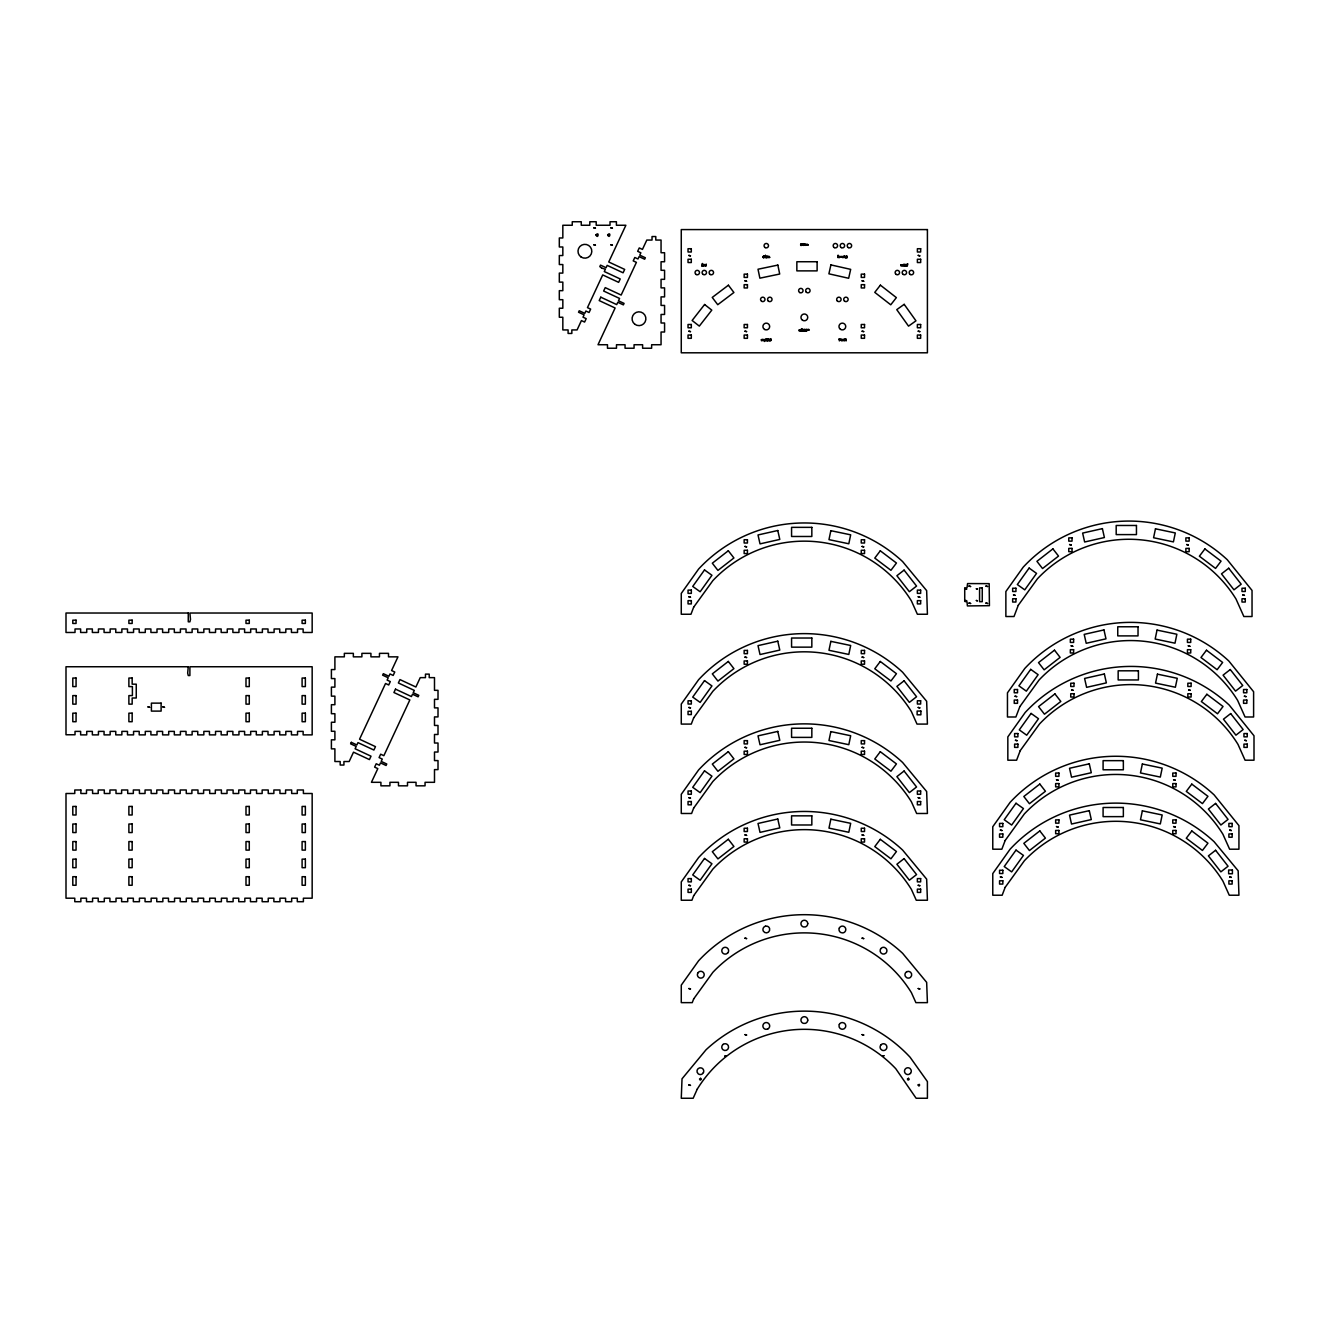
<?xml version="1.0" encoding="UTF-8"?>
<svg xmlns="http://www.w3.org/2000/svg" width="1320" height="1320" viewBox="0 0 1320 1320"><rect width="100%" height="100%" fill="white"/><g stroke="black" fill="none" stroke-linecap="round" stroke-linejoin="round"><path stroke-width="1.5" d="M761.706 339.718L762.779 339.735M838.876 256.674L839.949 256.69M842.737 256.674L843.81 256.69M601.771 268.158L599.824 266.607L600.517 265.122L606.078 267.712L607.167 265.37L623.089 272.795L624.673 269.412L608.751 261.987L625.878 225.258L616.407 225.258L616.407 221.743L610.021 221.743L610.021 225.258L596.194 225.258L596.194 221.743L589.809 221.743L589.809 225.258L581.262 225.258L581.262 221.743L572.253 221.743L572.253 225.258L562.832 225.258L562.832 237.963L559.317 237.963L559.317 246.988L562.832 246.988L562.832 255.535L559.317 255.535L559.317 264.545L562.832 264.545L562.832 273.091L559.317 273.091L559.317 282.117L562.832 282.117L562.832 290.664L559.317 290.664L559.317 299.689L562.832 299.689L562.832 308.236L559.317 308.236L559.317 317.245L562.832 317.245L562.832 329.934L568.095 329.934L568.095 333.448L571.84 333.448L571.84 329.934L577.071 329.934L581.427 320.578L584.611 322.063L586.195 318.664L583.011 317.179L584.1 314.837L578.539 312.246L579.232 310.761L584.793 313.351L585.882 311.025L589.066 312.51L590.65 309.111L587.466 307.626L602.712 274.923L618.635 282.348L620.218 278.965L604.296 271.54L605.385 269.197L601.706 268.125M595.93 234.861C598.01 239.844 599.593 230.901 595.93 234.861M607.645 234.861C609.724 239.844 611.308 230.901 607.645 234.861M761.392 339.636C760.551 342.986 765.847 338.052 761.392 339.636M800.646 244.382C799.986 247.549 804.837 242.946 800.646 244.382M799.178 330.099C798.699 333.333 803.236 328.482 799.178 330.099M838.563 256.591C837.903 259.611 842.803 255.337 838.563 256.591M842.44 256.591C842.028 259.644 846.532 255.238 842.44 256.591M842.506 339.669C841.846 342.837 846.714 338.233 842.506 339.669M900.949 265.007C900.57 268.224 904.909 263.34 900.949 265.007M702.851 265.056C704.022 268.9 705.358 262.218 702.851 265.056M762.894 256.674C763.999 260.551 765.501 253.786 762.894 256.674M767.233 339.883C765.022 343.299 765.105 335.94 767.233 339.883M803.797 330.363C801.57 333.762 801.669 326.42 803.797 330.363M805.827 330.363C803.534 333.745 803.748 326.436 805.827 330.363M845.641 256.641C847.176 260.882 848.447 253.869 845.641 256.641M905.025 265.056C906.097 268.933 907.682 262.135 905.025 265.056M769.494 339.652C771.144 343.596 772.15 336.022 769.494 339.652M765.188 339.916C764.296 344.388 762.828 337.738 765.188 339.916M842.226 339.966C840.856 343.068 840.609 336.814 842.226 339.966M808.071 245.025C806.041 244.579 807.394 243.391 808.071 245.025M842.127 257.235C840.147 256.789 841.385 255.568 842.127 257.235M593.818 227.849L595.419 228.178L593.818 227.849M968.995 603.108L970.596 603.455L968.995 603.108M769.692 257.351C767.827 259.264 768.223 254.05 769.692 257.351M806.207 245.108C803.401 246.592 805.612 241.543 806.207 245.108M844.635 339.322L844.618 340.89L845.311 339.174L846.153 340.89L846.153 338.976L844.651 339.224M903.061 264.66L903.061 266.211L903.755 264.512L904.579 266.211L904.579 264.297L903.061 264.66M767.563 257.4L766.045 257.846L766.045 255.931L766.87 257.664L767.563 255.915L767.563 257.4M765.154 257.483L765.452 255.387L765.154 257.483M837.771 257.45L838.084 255.354L837.771 257.45M907.269 265.864L907.582 263.769L907.269 265.864M807.741 923.554L807.642 924.412A3.399 3.399 0 0 1 805.315 926.904L803.55 926.953A3.399 3.399 0 0 1 801.091 924.611L800.943 923.736A3.399 3.399 0 0 1 804.26 920.255A3.399 3.399 0 0 1 807.741 923.554M862.108 331.221L863.692 331.6L862.108 331.221M763.851 339.587L764.643 340.543L763.851 339.587M703.197 264.974C703.395 267.877 705.226 263.455 703.197 264.974M763.24 256.591C763.471 259.528 765.204 255.04 763.24 256.591M905.355 264.974C905.553 267.894 907.401 263.439 905.355 264.974M744.991 280.846L746.576 281.242L744.991 280.846M765.847 339.603C766.078 342.507 767.811 338.052 765.847 339.603M802.411 330.082C802.642 332.986 804.375 328.531 802.411 330.082M804.457 330.082C804.655 333.003 806.421 328.515 804.457 330.082M688.875 331.204L690.459 331.617L688.875 331.204M770.88 339.9C769.708 342.358 769.774 337.425 770.88 339.9M847.044 256.855C845.79 259.298 845.988 254.397 847.044 256.855M148.021 706.909L149.606 707.322L148.021 706.909M162.904 706.909L164.488 707.322L162.904 706.909M593.835 244.777L595.403 245.207L593.835 244.777M610.813 227.799L612.397 228.228L610.813 227.799M610.813 244.777L612.397 245.207L610.813 244.777M688.875 255.42L690.459 255.849L688.875 255.42M688.891 596.788L690.476 597.217L688.891 596.788M688.891 707.47L690.476 707.883L688.891 707.47M744.991 331.188L746.576 331.617L744.991 331.188M688.891 797.692L690.476 798.121L688.891 797.692M688.891 885.291L690.476 885.72L688.891 885.291M744.991 546.431L746.576 546.86L744.991 546.431M688.891 988.531L690.476 988.944L688.891 988.531M744.991 657.112L746.576 657.525L744.991 657.112M688.875 1084.957L690.459 1085.386L688.875 1084.957M744.991 747.334L746.576 747.763L744.991 747.334M744.991 834.933L746.576 835.362L744.991 834.933M744.991 938.173L746.576 938.586L744.991 938.173M744.991 1034.599L746.576 1035.028L744.991 1034.599M862.108 280.83L863.692 281.259L862.108 280.83M862.108 546.431L863.692 546.86L862.108 546.431M862.108 657.112L863.692 657.525L862.108 657.112M862.108 747.334L863.692 747.763L862.108 747.334M918.208 331.188L919.793 331.617L918.208 331.188M862.108 834.933L863.692 835.362L862.108 834.933M862.108 938.173L863.692 938.586L862.108 938.173M918.225 596.788L919.809 597.217L918.225 596.788M862.108 1034.599L863.692 1035.028L862.108 1034.599M918.225 707.47L919.809 707.883L918.225 707.47M918.225 797.692L919.809 798.121L918.225 797.692M918.225 885.291L919.809 885.72L918.225 885.291M964.722 588.159L964.722 601.409L967.032 601.937L967.395 605.929L989.422 605.682L989.175 583.638L967.56 583.572L967.032 587.647L964.722 588.159M965.63 588.803L966.636 589.066L965.63 588.803M965.63 600.501L966.636 600.781L965.63 600.501M968.995 586.08L970.579 586.509L968.995 586.08M918.225 988.531L919.809 988.944L918.225 988.531M976.371 588.803L977.377 589.066L976.371 588.803M976.371 600.501L977.377 600.781L976.371 600.501M918.159 1084.941C919.231 1088.307 920.766 1082.582 918.159 1084.941M985.974 586.08L987.558 586.509L985.974 586.08M985.974 603.058L987.558 603.487L985.974 603.058M1013.512 594.908L1015.096 595.337L1013.512 594.908M1015.08 696.217L1016.664 696.63L1015.08 696.217M1000.395 830.098L1001.979 830.528L1000.395 830.098M1015.476 740.256L1017.06 740.685L1015.476 740.256M1000.395 876.942L1001.979 877.371L1000.395 876.942M1069.612 544.549L1071.197 544.979L1069.612 544.549M1071.18 645.843L1072.764 646.272L1071.18 645.843M1056.511 779.74L1058.095 780.169L1056.511 779.74M1071.576 689.898L1073.16 690.327L1071.576 689.898M1056.511 826.584L1058.095 827.013L1056.511 826.584M1186.713 544.549L1188.297 544.979L1186.713 544.549M1188.297 645.843L1189.881 646.272L1188.297 645.843M1173.612 779.74L1175.196 780.169L1173.612 779.74M1188.676 689.898L1190.26 690.327L1188.676 689.898M1173.612 826.584L1175.196 827.013L1173.612 826.584M1242.83 594.908L1244.414 595.337L1242.83 594.908M1244.414 696.217L1245.997 696.63L1244.414 696.217M1229.728 830.098L1231.312 830.528L1229.728 830.098M1244.793 740.256L1246.377 740.685L1244.793 740.256M1229.728 876.942L1231.312 877.371L1229.728 876.942M807.328 329.835C806.371 332.97 807.015 327.657 809.242 329.67C809.539 330.577 808.78 330.363 807.328 329.835M807.741 1020.178L807.592 1021.053A3.399 3.399 0 0 1 805.134 1023.38L803.385 1023.33A3.399 3.399 0 0 1 801.042 1020.871L800.943 1019.997A3.399 3.399 0 0 1 804.441 1016.697A3.399 3.399 0 0 1 807.741 1020.178M800.992 244.249L802.015 244.497L800.992 244.249M799.524 329.967L800.563 330.214L799.524 329.967M842.853 339.537L843.892 339.784L842.853 339.537M901.296 264.875L902.319 265.105L901.296 264.875M805.893 245.108L804.936 244.645L805.893 245.108M918.241 255.37L919.793 255.898L918.241 255.37M830.841 530.689L828.976 539.632L848.809 543.774L850.674 534.831L830.841 530.689M830.841 641.355L828.976 650.298L848.809 654.439L850.674 645.496L830.841 641.355M830.841 731.593L828.976 740.536L848.809 744.678L850.674 735.735L830.841 731.593M830.841 819.192L828.976 828.135L848.809 832.276L850.674 823.333L830.841 819.192M1155.462 528.808L1153.581 537.751L1173.414 541.893L1175.295 532.95L1155.462 528.808M1157.029 630.102L1155.165 639.045L1174.998 643.187L1176.862 634.243L1157.029 630.102M1157.426 674.157L1155.544 683.1L1175.378 687.241L1177.258 678.298L1157.426 674.157M1142.344 763.999L1140.48 772.942L1160.313 777.084L1162.178 768.141L1142.344 763.999M1142.344 810.843L1140.48 819.786L1160.313 823.928L1162.178 814.984L1142.344 810.843M830.907 264.908L828.894 273.817L848.661 278.272L850.674 269.363L830.907 264.908M839.338 928.059L839.058 928.9A3.399 3.399 0 0 0 840.956 932.58L842.688 932.893A3.399 3.399 0 0 0 844.998 931.705L845.476 930.947A3.399 3.399 0 0 0 843.859 926.425A3.399 3.399 0 0 0 839.338 928.059M706.15 264.297L705.639 265.864C703.593 261.657 706.695 269.28 706.15 264.297M803.946 243.672L803.434 245.239C801.388 241.032 804.49 248.655 803.946 243.672M693.66 607.183L690.97 614.245L681.268 614.245L681.268 593.422L698.61 569.035A144.358 144.358 0 0 1 902.632 561.594L926.656 590.634L927.416 614.245L917.383 614.245L911.41 600.93A125.779 125.779 0 0 0 712.882 580.586L693.66 607.183M693.66 717.865L691.284 724.086L681.268 724.086L681.268 704.088L698.61 679.701A144.358 144.358 0 0 1 902.632 672.26L926.656 701.299L927.416 724.086L917.004 724.086L911.41 711.595A125.779 125.779 0 0 0 712.882 691.251L693.66 717.865M693.66 808.087L691.597 813.483L681.268 813.483L681.268 794.327L698.61 769.939A144.358 144.358 0 0 1 902.632 762.498L926.656 791.538L927.416 813.483L916.641 813.483L911.41 801.817A125.779 125.779 0 0 0 712.882 781.473L693.66 808.087M693.66 895.686L691.928 900.24L681.268 900.24L681.268 881.925L698.61 857.538A144.358 144.358 0 0 1 902.632 850.08L926.656 879.136L927.416 900.24L916.261 900.24L911.41 889.416A125.779 125.779 0 0 0 712.882 869.072L693.66 895.686M693.66 998.926L692.241 1002.639L681.268 1002.639L681.268 985.149L698.61 960.762A144.358 144.358 0 0 1 902.632 953.32L926.656 982.361L927.416 1002.639L915.899 1002.639L911.41 992.656A125.779 125.779 0 0 0 712.882 972.312L693.66 998.926M1018.264 605.303L1014.007 616.522L1005.873 616.522L1005.873 591.541L1023.214 567.154A144.358 144.358 0 0 1 1227.253 559.713L1252.036 590.436L1252.036 616.522L1243.852 616.522L1236.032 599.049A125.779 125.779 0 0 0 1037.503 578.705L1018.264 605.303M1019.848 706.612L1015.889 716.991L1007.457 716.991L1007.457 692.835L1024.799 668.448A144.358 144.358 0 0 1 1228.821 661.006L1253.604 691.73L1253.604 716.991L1245.057 716.991L1237.599 700.342A125.779 125.779 0 0 0 1039.071 679.998L1019.848 706.612M1020.228 750.651L1016.598 760.204L1007.836 760.204L1007.836 736.89L1025.178 712.503A144.358 144.358 0 0 1 1229.217 705.061L1254 735.784L1254 760.204L1245.073 760.204L1237.995 744.381A125.779 125.779 0 0 0 1039.467 724.036L1020.228 750.651M1005.163 840.493L1001.847 849.205L992.772 849.205L992.772 826.732L1010.114 802.345A144.358 144.358 0 0 1 1214.136 794.904L1238.936 825.627L1238.936 849.205L1229.63 849.205L1222.914 834.24A125.779 125.779 0 0 0 1024.386 813.879L1005.163 840.493M1005.163 887.337L1002.16 895.224L992.772 895.224L992.772 873.576L1010.114 849.189A144.358 144.358 0 0 1 1214.136 841.747L1238.16 870.787L1238.936 895.224L1229.266 895.224L1222.914 881.083A125.779 125.779 0 0 0 1024.386 860.722L1005.163 887.337M839.388 1024.287L839.058 1025.112A3.399 3.399 0 0 0 845.311 1027.603L845.641 1026.778A3.399 3.399 0 0 0 844.008 1022.983L842.308 1022.554A3.399 3.399 0 0 0 839.388 1024.287M697.273 1089.099L693.165 1098.256L681.268 1098.256L682.028 1078.803L706.052 1049.763A144.358 144.358 0 0 1 910.074 1057.205L927.416 1081.591L927.416 1098.256L916.13 1098.256L895.801 1068.738A125.779 125.779 0 0 0 697.273 1089.099M351.318 742.351L350.625 743.837L356.185 746.427L355.096 748.77L371.019 756.195L369.435 759.594L353.512 752.169L349.156 761.524L343.926 761.524L343.926 765.039L340.18 765.039L340.18 761.524L334.9 761.524L334.9 748.852L331.402 748.852L331.402 739.827L334.9 739.827L334.9 731.28L331.402 731.28L331.402 722.255L334.9 722.255L334.9 713.707L331.402 713.707L331.402 704.698L334.9 704.698L334.9 696.152L331.402 696.152L331.402 687.126L334.9 687.126L334.9 678.579L331.402 678.579L331.402 669.57L334.9 669.57L334.9 656.848L344.338 656.848L344.338 653.351L353.347 653.351L353.347 656.848L361.894 656.848L361.894 653.351L370.92 653.351L370.92 656.848L379.467 656.848L379.467 653.351L388.492 653.351L388.492 656.848L397.963 656.848L391.578 670.543L394.762 672.029L393.178 675.428L389.994 673.942L388.905 676.269L383.328 673.678L382.635 675.163L388.212 677.754L387.123 680.097L390.308 681.582L388.724 684.981L385.539 683.496L359.551 739.216L375.474 746.641L373.89 750.04L357.967 742.615L356.878 744.942L351.318 742.351M395.505 689.139L393.921 692.521L409.843 699.946L383.856 755.683L380.671 754.198L379.087 757.581L382.272 759.066L381.183 761.409L386.76 763.999L386.067 765.485L380.49 762.894L379.401 765.22L376.216 763.752L374.632 767.135L377.817 768.619L371.432 782.314L380.919 782.314L380.919 785.829L389.928 785.829L389.928 782.314L398.475 782.314L398.475 785.829L407.5 785.829L407.5 782.314L416.048 782.314L416.048 785.829L425.056 785.829L425.056 782.314L434.494 782.314L434.494 769.61L438.009 769.61L438.009 760.584L434.494 760.584L434.494 752.037L438.009 752.037L438.009 743.028L434.494 743.028L434.494 734.481L438.009 734.481L438.009 725.456L434.494 725.456L434.494 716.909L438.009 716.909L438.009 707.883L434.494 707.883L434.494 699.336L438.009 699.336L438.009 690.327L434.494 690.327L434.494 677.638L429.214 677.638L429.214 674.124L425.469 674.124L425.469 677.638L420.238 677.638L415.882 687.01L399.96 679.586L398.376 682.968L414.298 690.393L413.209 692.736L418.786 695.327L418.093 696.811L412.516 694.221L411.427 696.564L395.505 689.139M600.781 297.182L599.197 300.58L615.12 308.005L598.01 344.734L607.481 344.734L607.481 348.233L616.489 348.233L616.489 344.734L625.053 344.734L625.053 348.233L634.062 348.233L634.062 344.734L642.609 344.734L642.609 348.233L651.635 348.233L651.635 344.734L661.056 344.734L661.056 332.013L664.57 332.013L664.57 323.004L661.056 323.004L661.056 314.457L664.57 314.457L664.57 305.432L661.056 305.432L661.056 296.885L664.57 296.885L664.57 287.875L661.056 287.875L661.056 279.328L664.57 279.328L664.57 270.303L661.056 270.303L661.056 261.756L664.57 261.756L664.57 252.73L661.056 252.73L661.056 240.059L655.792 240.059L655.792 236.544L652.03 236.544L652.03 240.059L646.816 240.059L642.444 249.414L639.26 247.929L637.676 251.328L640.86 252.813L639.771 255.156L645.348 257.747L644.655 259.231L639.078 256.641L637.989 258.967L634.804 257.483L633.22 260.882L636.405 262.366L621.159 295.053L605.236 287.628L603.653 291.027L619.575 298.452L618.486 300.795L624.063 303.385L623.37 304.87L617.793 302.28L616.704 304.606L600.781 297.182M697.983 972.807L697.587 973.599A3.399 3.399 0 0 0 698.231 976.932L698.89 977.526A3.399 3.399 0 0 0 703.61 976.618A3.399 3.399 0 0 0 702.702 971.899L701.91 971.503A3.399 3.399 0 0 0 698.56 972.147L697.983 972.807M880.753 948.717L880.324 949.509A3.399 3.399 0 0 0 885.67 953.32L886.264 952.677A3.399 3.399 0 0 0 886.132 948.535L884.697 947.512A3.399 3.399 0 0 0 880.753 948.717M839.454 339.636C838.612 343.777 841.467 336.204 839.982 339.784L838.778 338.976L839.454 339.636M880.869 1044.978L880.407 1045.737A3.399 3.399 0 0 0 880.737 1049.103L882.09 1050.225A3.399 3.399 0 0 0 885.472 1049.895L886.116 1049.284A3.399 3.399 0 0 0 885.654 1044.516A3.399 3.399 0 0 0 880.869 1044.978M703.428 1072.566L702.306 1073.919A3.399 3.399 0 0 1 698.94 1074.249L698.181 1073.77A3.399 3.399 0 0 1 701.745 1068.061L702.487 1068.524A3.399 3.399 0 0 1 703.428 1072.566M704.517 569.943L692.719 586.427L700.144 591.739L711.942 575.272L704.517 569.943M704.517 680.608L692.719 697.092L700.144 702.405L711.942 685.938L704.517 680.608M704.517 770.847L692.719 787.314L700.144 792.643L711.942 776.16L704.517 770.847M704.517 858.445L692.719 874.912L700.144 880.242L711.942 863.758L704.517 858.445M1029.121 568.062L1017.324 584.545L1024.749 589.858L1036.546 573.391L1029.121 568.062M1030.705 669.356L1018.908 685.839L1026.333 691.152L1038.13 674.685L1030.705 669.356M1031.085 713.41L1019.287 729.878L1026.712 735.207L1038.51 718.723L1031.085 713.41M1016.02 803.253L1004.223 819.72L1011.648 825.049L1023.445 808.566L1016.02 803.253M1016.02 850.096L1004.223 866.564L1011.648 871.893L1023.445 855.409L1016.02 850.096M880.291 550.803L874.78 558.096L890.934 570.306L896.445 563.029L880.291 550.803M880.291 661.468L874.78 668.761L890.934 680.971L896.445 673.695L880.291 661.468M880.291 751.707L874.78 758.983L890.934 771.21L896.445 763.917L880.291 751.707M880.291 839.305L874.78 846.582L890.934 858.808L896.445 851.516L880.291 839.305M1204.896 548.922L1199.385 556.215L1215.555 568.425L1221.066 561.148L1204.896 548.922M1206.48 650.215L1200.969 657.509L1217.122 669.718L1222.633 662.442L1206.48 650.215M1206.859 694.27L1201.349 701.547L1217.518 713.773L1223.029 706.481L1206.859 694.27M1191.795 784.113L1186.284 791.389L1202.438 803.616L1207.948 796.339L1191.795 784.113M1191.795 830.957L1186.284 838.233L1202.438 850.459L1207.948 843.183L1191.795 830.957M880.391 285.153L874.764 292.363L890.752 304.804L896.362 297.611L880.391 285.153M704.632 304.474L692.125 320.479L699.319 326.106L711.793 310.134L704.599 304.507M727.963 952.677L726.594 953.782A3.399 3.399 0 0 1 723.228 953.452L722.568 952.858A3.399 3.399 0 0 1 723.046 948.073A3.399 3.399 0 0 1 727.815 948.535L728.293 949.294A3.399 3.399 0 0 1 727.963 952.677M723.195 1044.368L722.552 1044.978A3.399 3.399 0 0 0 722.419 1049.103L723.03 1049.763A3.399 3.399 0 0 0 728.36 1045.935L727.947 1045.159A3.399 3.399 0 0 0 723.987 1043.955L723.195 1044.368M910.453 1073.374L909.793 1073.968A3.399 3.399 0 0 1 905.074 1073.061A3.399 3.399 0 0 1 905.999 1068.342L906.791 1067.946A3.399 3.399 0 0 1 910.124 1068.59L911.097 1070.041A3.399 3.399 0 0 1 910.453 1073.374M904.084 570.108L896.891 575.735L909.364 591.707L916.558 586.08L904.084 570.108M904.084 680.79L896.891 686.4L909.364 702.372L916.558 696.745L904.084 680.79M904.084 771.012L896.891 776.638L909.364 792.611L916.558 786.984L904.084 771.012M1228.705 568.227L1221.495 573.854L1233.969 589.826L1241.179 584.199L1228.705 568.227M904.084 858.611L896.891 864.237L909.364 880.192L916.558 874.582L904.084 858.611M1230.273 669.537L1223.079 675.147L1235.553 691.119L1242.747 685.492L1230.273 669.537M1230.669 713.576L1223.458 719.202L1235.932 735.174L1243.143 729.547L1230.669 713.576M1215.588 803.418L1208.394 809.044L1220.868 825.016L1228.062 819.39L1215.588 803.418M1215.588 850.261L1208.394 855.888L1220.868 871.86L1228.062 866.233L1215.588 850.261M728.31 550.754L712.321 563.211L717.932 570.405L733.92 557.964L728.31 550.754M728.31 661.435L712.321 673.876L717.932 681.087L733.92 668.63L728.31 661.435M728.31 751.658L712.321 764.098L717.932 771.309L733.92 758.868L728.31 751.658M1052.914 548.872L1036.926 561.33L1042.536 568.54L1058.524 556.083L1052.914 548.872M728.31 839.256L712.321 851.697L717.932 858.907L733.92 846.466L728.31 839.256M1054.498 650.166L1038.51 662.623L1044.12 669.834L1060.109 657.376L1054.498 650.166M1054.928 693.891L1038.559 706.629L1044.466 714.202L1060.818 701.464L1054.928 693.891M1039.813 784.063L1023.825 796.505L1029.435 803.715L1045.424 791.274L1039.813 784.063M1039.813 830.907L1023.825 843.348L1029.435 850.558L1045.424 838.117L1039.813 830.907M728.409 285.202L712.239 297.429L717.75 304.705L733.904 292.495L728.409 285.202M904.183 304.342L896.758 309.655L908.539 326.139L915.964 320.826L904.183 304.342M906.939 971.619L906.213 972.081A3.399 3.399 0 0 0 905.256 976.124L906.378 977.476A3.399 3.399 0 0 0 909.76 977.806L910.503 977.328A3.399 3.399 0 0 0 906.939 971.619M765.501 926.211L764.676 926.541A3.399 3.399 0 0 0 763.042 930.336L763.372 931.161A3.399 3.399 0 0 0 769.626 928.669L769.296 927.845A3.399 3.399 0 0 0 766.375 926.112L765.501 926.211M767.728 1029.006L765.996 1029.32A3.399 3.399 0 0 1 763.686 1028.131L763.207 1027.389A3.399 3.399 0 0 1 764.841 1022.868A3.399 3.399 0 0 1 769.345 1024.485L769.626 1025.343A3.399 3.399 0 0 1 767.728 1029.006M777.777 530.508L758.01 534.963L760.023 543.873L779.79 539.418L777.777 530.508M1102.398 528.627L1082.631 533.082L1084.644 541.992L1104.395 537.537L1102.398 528.627M777.777 641.173L758.01 645.629L760.023 654.538L779.79 650.083L777.777 641.173M1103.966 629.92L1084.198 634.375L1086.211 643.285L1105.978 638.831L1103.966 629.92M777.777 731.412L758.01 735.867L760.023 744.777L779.79 740.322L777.777 731.412M1104.361 673.976L1084.594 678.43L1086.607 687.34L1106.358 682.885L1104.361 673.976M777.777 819.01L758.01 823.465L760.023 832.375L779.79 827.92L777.777 819.01M1089.28 763.818L1069.53 768.273L1071.526 777.183L1091.293 772.728L1089.28 763.818M1089.28 810.661L1069.53 815.116L1071.526 824.026L1091.293 819.571L1089.28 810.661M777.843 265.089L758.01 269.23L759.874 278.173L779.707 274.032L777.843 265.089M844.453 255.833L845.262 257.796L844.453 255.833M768.289 338.877L769.098 340.84L768.289 338.877M927.416 229.581L681.268 229.581L681.268 352.803L927.416 352.803L927.416 229.581M691.301 248.721L688.034 248.721L688.034 252.004L691.301 252.004L691.301 248.721M920.667 248.721L917.383 248.721L917.383 252.004L920.667 252.004L920.667 248.721M691.301 259.264L688.034 259.264L688.034 262.548L691.301 262.548L691.301 259.264M920.667 259.264L917.383 259.264L917.383 262.548L920.667 262.548L920.667 259.264M817.113 261.739L796.851 261.739L796.851 270.88L817.113 270.88L817.113 261.739M702.421 263.554L702.108 266.211L702.421 263.554M747.433 274.131L744.15 274.131L744.15 277.414L747.433 277.414L747.433 274.131M864.534 274.131L861.25 274.131L861.25 277.414L864.534 277.414L864.534 274.131M747.433 284.674L744.15 284.674L744.15 287.958L747.433 287.958L747.433 284.674M864.534 284.674L861.25 284.674L861.25 287.958L864.534 287.958L864.534 284.674M691.317 324.489L688.034 324.489L688.034 327.772L691.317 327.772L691.317 324.489M747.433 324.489L744.15 324.489L744.15 327.772L747.433 327.772L747.433 324.489M864.534 324.489L861.25 324.489L861.25 327.772L864.534 327.772L864.534 324.489M920.634 324.489L917.367 324.489L917.367 327.772L920.634 327.772L920.634 324.489M801.603 328.647L801.289 331.32L801.603 328.647M806.487 329.406L806.19 331.32L806.487 329.406M691.317 335.033L688.034 335.033L688.034 338.316L691.317 338.316L691.317 335.033M747.433 335.033L744.15 335.033L744.15 338.316L747.433 338.316L747.433 335.033M920.634 335.033L917.367 335.033L917.367 338.316L920.634 338.316L920.634 335.033M864.518 335.049L861.267 335.049L861.267 338.299L864.518 338.299L864.518 335.049M767.893 338.926L767.58 340.84L767.893 338.926M1136.454 525.476L1116.192 525.476L1116.192 534.6L1136.454 534.6L1136.454 525.476M811.833 527.356L791.571 527.356L791.571 536.481L811.833 536.481L811.833 527.356M1072.038 537.867L1068.771 537.867L1068.771 541.134L1072.038 541.134L1072.038 537.867M1189.155 537.867L1185.871 537.867L1185.871 541.134L1189.155 541.134L1189.155 537.867M747.433 539.731L744.15 539.731L744.15 543.015L747.433 543.015L747.433 539.731M864.534 539.731L861.25 539.731L861.25 543.015L864.534 543.015L864.534 539.731M1072.038 548.394L1068.771 548.394L1068.771 551.678L1072.038 551.678L1072.038 548.394M1189.155 548.394L1185.871 548.394L1185.871 551.678L1189.155 551.678L1189.155 548.394M747.433 550.275L744.15 550.275L744.15 553.558L747.433 553.558L747.433 550.275M864.534 550.275L861.25 550.275L861.25 553.558L864.534 553.558L864.534 550.275M982.261 587.879L979.572 587.879L979.572 601.689L982.261 601.689L982.261 587.879M1015.938 588.225L1012.654 588.225L1012.654 591.492L1015.938 591.492L1015.938 588.225M1245.272 588.225L1241.988 588.225L1241.988 591.492L1245.272 591.492L1245.272 588.225M691.333 590.106L688.05 590.106L688.05 593.373L691.333 593.373L691.333 590.106M920.65 590.106L917.367 590.106L917.367 593.373L920.65 593.373L920.65 590.106M1015.938 598.752L1012.654 598.752L1012.654 602.035L1015.938 602.035L1015.938 598.752M1245.272 598.752L1241.988 598.752L1241.988 602.035L1245.272 602.035L1245.272 598.752M691.333 600.633L688.05 600.633L688.05 603.916L691.333 603.916L691.333 600.633M920.65 600.633L917.367 600.633L917.367 603.916L920.65 603.916L920.65 600.633M188.265 613.024L66 613.024L66 632.478L75.025 632.478L75.025 628.963L80.635 628.963L80.635 632.478L86.724 632.478L86.724 628.963L92.35 628.963L92.35 632.478L98.439 632.478L98.439 628.963L104.066 628.963L104.066 632.478L110.154 632.478L110.154 628.963L115.764 628.963L115.764 632.478L121.869 632.478L121.869 628.963L127.479 628.963L127.479 632.478L133.567 632.478L133.567 628.963L139.194 628.963L139.194 632.478L145.282 632.478L145.282 628.963L150.909 628.963L150.909 632.478L156.998 632.478L156.998 628.963L162.607 628.963L162.607 632.478L168.696 632.478L168.696 628.963L174.322 628.963L174.322 632.478L180.411 632.478L180.411 628.963L186.037 628.963L186.037 632.478L192.126 632.478L192.126 628.963L197.752 628.963L197.752 632.478L203.841 632.478L203.841 628.963L209.451 628.963L209.451 632.478L215.539 632.478L215.539 628.963L221.166 628.963L221.166 632.478L227.254 632.478L227.254 628.963L232.881 628.963L232.881 632.478L238.97 632.478L238.97 628.963L244.596 628.963L244.596 632.478L250.684 632.478L250.684 628.963L256.295 628.963L256.295 632.478L262.383 632.478L262.383 628.963L268.01 628.963L268.01 632.478L274.098 632.478L274.098 628.963L279.724 628.963L279.724 632.478L285.813 632.478L285.813 628.963L291.439 628.963L291.439 632.478L297.528 632.478L297.528 628.963L303.138 628.963L303.138 632.478L312.163 632.478L312.163 613.024L189.898 613.024L190.493 619.393L189.898 621.819L188.265 621.819L188.265 613.024M76.065 620.169L72.798 620.169L72.798 623.452L76.065 623.452L76.065 620.169M132.165 620.169L128.881 620.169L128.881 623.452L132.165 623.452L132.165 620.169M249.282 620.169L245.998 620.169L245.998 623.452L249.282 623.452L249.282 620.169M305.365 620.169L302.099 620.169L302.099 623.452L305.365 623.452L305.365 620.169M1138.022 626.769L1117.759 626.769L1117.759 635.893L1138.022 635.893L1138.022 626.769M811.833 638.022L791.571 638.022L791.571 647.146L811.833 647.146L811.833 638.022M1073.622 639.16L1070.339 639.16L1070.339 642.428L1073.622 642.428L1073.622 639.16M1190.722 639.16L1187.439 639.16L1187.439 642.428L1190.722 642.428L1190.722 639.16M1073.622 649.688L1070.339 649.688L1070.339 652.971L1073.622 652.971L1073.622 649.688M1190.722 649.688L1187.439 649.688L1187.439 652.971L1190.722 652.971L1190.722 649.688M747.433 650.413L744.15 650.413L744.15 653.68L747.433 653.68L747.433 650.413M864.534 650.413L861.25 650.413L861.25 653.68L864.534 653.68L864.534 650.413M747.433 660.94L744.15 660.94L744.15 664.224L747.433 664.224L747.433 660.94M864.534 660.94L861.25 660.94L861.25 664.224L864.534 664.224L864.534 660.94M188.265 666.748L66 666.748L66 734.761L75.025 734.761L75.025 731.379L80.635 731.379L80.635 734.877L86.724 734.877L86.724 731.379L92.35 731.379L92.35 734.877L98.439 734.877L98.439 731.379L104.066 731.379L104.066 734.877L110.154 734.877L110.154 731.379L115.764 731.379L115.764 734.877L121.869 734.877L121.869 731.379L127.479 731.379L127.479 734.877L133.567 734.877L133.567 731.379L139.194 731.379L139.194 734.877L145.282 734.877L145.282 731.379L150.909 731.379L150.909 734.877L156.998 734.877L156.998 731.379L162.607 731.379L162.607 734.877L168.696 734.877L168.696 731.379L174.322 731.379L174.322 734.877L180.411 734.877L180.411 731.379L186.037 731.379L186.037 734.877L192.126 734.877L192.126 731.379L197.752 731.379L197.752 734.877L203.841 734.877L203.841 731.379L209.451 731.379L209.451 734.877L215.539 734.877L215.539 731.379L221.166 731.379L221.166 734.877L227.254 734.877L227.254 731.379L232.881 731.379L232.881 734.877L238.97 734.877L238.97 731.379L244.596 731.379L244.596 734.877L250.684 734.877L250.684 731.379L256.295 731.379L256.295 734.877L262.383 734.877L262.383 731.379L268.01 731.379L268.01 734.877L274.098 734.877L274.098 731.379L279.724 731.379L279.724 734.877L285.813 734.877L285.813 731.379L291.439 731.379L291.439 734.877L297.528 734.877L297.528 731.379L303.138 731.379L303.138 734.877L312.163 734.877L312.163 666.748L189.898 666.748L189.898 675.543L188.265 675.543L187.671 673.117L188.265 666.748M1138.418 670.808L1118.155 670.808L1118.155 679.948L1138.418 679.948L1138.418 670.808M76.065 678.034L72.798 678.034L72.798 686.582L76.065 686.582L76.065 678.034M132.165 678.034L128.881 678.034L128.881 686.582L132.396 686.582L132.396 695.59L128.881 695.59L128.881 704.137L132.165 704.137L132.165 697.999L136.257 697.999L136.257 684.172L132.165 684.172L132.165 678.034M249.282 678.034L245.998 678.034L245.998 686.582L249.282 686.582L249.282 678.034M305.365 678.034L302.099 678.034L302.099 686.582L305.365 686.582L305.365 678.034M1074.001 683.199L1070.734 683.199L1070.734 686.482L1074.001 686.482L1074.001 683.199M1191.118 683.199L1187.835 683.199L1187.835 686.482L1191.118 686.482L1191.118 683.199M1017.522 689.518L1014.239 689.518L1014.239 692.785L1017.522 692.785L1017.522 689.518M1246.839 689.518L1243.555 689.518L1243.555 692.785L1246.839 692.785L1246.839 689.518M1074.001 693.742L1070.734 693.742L1070.734 697.026L1074.001 697.026L1074.001 693.742M1191.118 693.742L1187.835 693.742L1187.835 697.026L1191.118 697.026L1191.118 693.742M76.065 695.59L72.798 695.59L72.798 704.137L76.065 704.137L76.065 695.59M249.282 695.59L245.998 695.59L245.998 704.137L249.282 704.137L249.282 695.59M305.365 695.59L302.099 695.59L302.099 704.137L305.365 704.137L305.365 695.59M1017.522 700.045L1014.239 700.045L1014.239 703.329L1017.522 703.329L1017.522 700.045M1246.839 700.045L1243.555 700.045L1243.555 703.329L1246.839 703.329L1246.839 700.045M691.333 700.771L688.05 700.771L688.05 704.038L691.333 704.038L691.333 700.771M920.65 700.771L917.367 700.771L917.367 704.038L920.65 704.038L920.65 700.771M161.123 703.131L151.404 703.131L151.404 711.101L161.123 711.101L161.123 703.131M920.881 711.067L917.136 711.067L917.136 714.813L920.881 714.813L920.881 711.067M691.333 711.298L688.05 711.298L688.05 714.582L691.333 714.582L691.333 711.298M76.065 713.163L72.798 713.163L72.798 721.71L76.065 721.71L76.065 713.163M132.165 713.163L128.881 713.163L128.881 721.71L132.165 721.71L132.165 713.163M249.282 713.163L245.998 713.163L245.998 721.71L249.282 721.71L249.282 713.163M305.365 713.163L302.099 713.163L302.099 721.71L305.365 721.71L305.365 713.163M811.833 728.244L791.571 728.244L791.571 737.385L811.833 737.385L811.833 728.244M1017.901 733.557L1014.618 733.557L1014.618 736.84L1017.901 736.84L1017.901 733.557M1247.235 733.557L1243.951 733.557L1243.951 736.84L1247.235 736.84L1247.235 733.557M747.433 740.635L744.15 740.635L744.15 743.919L747.433 743.919L747.433 740.635M864.534 740.635L861.25 740.635L861.25 743.919L864.534 743.919L864.534 740.635M1017.901 744.101L1014.618 744.101L1014.618 747.384L1017.901 747.384L1017.901 744.101M1247.235 744.101L1243.951 744.101L1243.951 747.384L1247.235 747.384L1247.235 744.101M747.433 751.179L744.15 751.179L744.15 754.462L747.433 754.462L747.433 751.179M864.534 751.179L861.25 751.179L861.25 754.462L864.534 754.462L864.534 751.179M1123.353 760.65L1103.091 760.65L1103.091 769.791L1123.353 769.791L1123.353 760.65M1058.937 773.041L1055.653 773.041L1055.653 776.325L1058.937 776.325L1058.937 773.041M1176.037 773.041L1172.77 773.041L1172.77 776.325L1176.037 776.325L1176.037 773.041M1058.937 783.585L1055.653 783.585L1055.653 786.868L1058.937 786.868L1058.937 783.585M1176.037 783.585L1172.77 783.585L1172.77 786.868L1176.037 786.868L1176.037 783.585M80.866 789.987L74.778 789.987L74.778 793.501L66 793.501L66 898.194L74.778 898.194L74.778 901.708L80.866 901.708L80.866 898.194L86.493 898.194L86.493 901.708L92.581 901.708L92.581 898.194L98.208 898.194L98.208 901.708L104.296 901.708L104.296 898.194L109.923 898.194L109.923 901.708L116.011 901.708L116.011 898.194L121.621 898.194L121.621 901.708L127.71 901.708L127.71 898.194L133.337 898.194L133.337 901.708L139.425 901.708L139.425 898.194L145.051 898.194L145.051 901.708L151.14 901.708L151.14 898.194L156.767 898.194L156.767 901.708L162.855 901.708L162.855 898.194L168.465 898.194L168.465 901.708L174.554 901.708L174.554 898.194L180.18 898.194L180.18 901.708L186.268 901.708L186.268 898.194L191.895 898.194L191.895 901.708L197.983 901.708L197.983 898.194L203.61 898.194L203.61 901.708L209.698 901.708L209.698 898.194L215.309 898.194L215.309 901.708L221.397 901.708L221.397 898.194L227.023 898.194L227.023 901.708L233.112 901.708L233.112 898.194L238.738 898.194L238.738 901.708L244.827 901.708L244.827 898.194L250.453 898.194L250.453 901.708L256.542 901.708L256.542 898.194L262.152 898.194L262.152 901.708L268.24 901.708L268.24 898.194L273.867 898.194L273.867 901.708L279.955 901.708L279.955 898.194L285.582 898.194L285.582 901.708L291.671 901.708L291.671 898.194L297.297 898.194L297.297 901.708L303.385 901.708L303.385 898.194L312.163 898.194L312.163 793.501L303.385 793.501L303.385 789.987L297.297 789.987L297.297 793.501L291.671 793.501L291.671 789.987L285.582 789.987L285.582 793.501L279.955 793.501L279.955 789.987L273.867 789.987L273.867 793.501L268.24 793.501L268.24 789.987L262.152 789.987L262.152 793.501L256.542 793.501L256.542 789.987L250.453 789.987L250.453 793.501L244.827 793.501L244.827 789.987L238.738 789.987L238.738 793.501L233.112 793.501L233.112 789.987L227.023 789.987L227.023 793.501L221.397 793.501L221.397 789.987L215.309 789.987L215.309 793.501L209.698 793.501L209.698 789.987L203.61 789.987L203.61 793.501L197.983 793.501L197.983 789.987L191.895 789.987L191.895 793.501L186.268 793.501L186.268 789.987L180.18 789.987L180.18 793.501L174.554 793.501L174.554 789.987L168.465 789.987L168.465 793.501L162.855 793.501L162.855 789.987L156.767 789.987L156.767 793.501L151.14 793.501L151.14 789.987L145.051 789.987L145.051 793.501L139.425 793.501L139.425 789.987L133.337 789.987L133.337 793.501L127.71 793.501L127.71 789.987L121.621 789.987L121.621 793.501L116.011 793.501L116.011 789.987L109.923 789.987L109.923 793.501L104.296 793.501L104.296 789.987L98.208 789.987L98.208 793.501L92.581 793.501L92.581 789.987L86.493 789.987L86.493 793.501L80.866 793.501L80.866 789.987M691.333 790.993L688.05 790.993L688.05 794.277L691.333 794.277L691.333 790.993M920.65 790.993L917.367 790.993L917.367 794.277L920.65 794.277L920.65 790.993M691.333 801.537L688.05 801.537L688.05 804.82L691.333 804.82L691.333 801.537M920.65 801.537L917.367 801.537L917.367 804.82L920.65 804.82L920.65 801.537M76.065 806.438L72.798 806.438L72.798 814.984L76.065 814.984L76.065 806.438M132.165 806.438L128.881 806.438L128.881 814.984L132.165 814.984L132.165 806.438M249.282 806.438L245.998 806.438L245.998 814.984L249.282 814.984L249.282 806.438M305.365 806.438L302.099 806.438L302.099 814.984L305.365 814.984L305.365 806.438M1123.353 807.493L1103.091 807.493L1103.091 816.635L1123.353 816.635L1123.353 807.493M811.833 815.842L791.571 815.842L791.571 824.983L811.833 824.983L811.833 815.842M1058.937 819.885L1055.653 819.885L1055.653 823.168L1058.937 823.168L1058.937 819.885M1176.037 819.885L1172.77 819.885L1172.77 823.168L1176.037 823.168L1176.037 819.885M1002.837 823.399L999.553 823.399L999.553 826.683L1002.837 826.683L1002.837 823.399M1232.154 823.399L1228.887 823.399L1228.887 826.683L1232.154 826.683L1232.154 823.399M76.065 824.01L72.798 824.01L72.798 832.557L76.065 832.557L76.065 824.01M132.165 824.01L128.881 824.01L128.881 832.557L132.165 832.557L132.165 824.01M249.282 824.01L245.998 824.01L245.998 832.557L249.282 832.557L249.282 824.01M305.365 824.01L302.099 824.01L302.099 832.557L305.365 832.557L305.365 824.01M747.433 828.234L744.15 828.234L744.15 831.517L747.433 831.517L747.433 828.234M864.534 828.234L861.25 828.234L861.25 831.517L864.534 831.517L864.534 828.234M1058.937 830.428L1055.653 830.428L1055.653 833.712L1058.937 833.712L1058.937 830.428M1176.037 830.428L1172.77 830.428L1172.77 833.712L1176.037 833.712L1176.037 830.428M1002.837 833.943L999.553 833.943L999.553 837.226L1002.837 837.226L1002.837 833.943M1232.154 833.943L1228.887 833.943L1228.887 837.226L1232.154 837.226L1232.154 833.943M747.433 838.778L744.15 838.778L744.15 842.061L747.433 842.061L747.433 838.778M864.534 838.778L861.25 838.778L861.25 842.061L864.534 842.061L864.534 838.778M76.065 841.566L72.798 841.566L72.798 850.113L76.065 850.113L76.065 841.566M132.165 841.566L128.881 841.566L128.881 850.113L132.165 850.113L132.165 841.566M249.282 841.566L245.998 841.566L245.998 850.113L249.282 850.113L249.282 841.566M305.365 841.566L302.099 841.566L302.099 850.113L305.365 850.113L305.365 841.566M76.065 859.139L72.798 859.139L72.798 867.685L76.065 867.685L76.065 859.139M132.165 859.139L128.881 859.139L128.881 867.685L132.165 867.685L132.165 859.139M249.282 859.139L245.998 859.139L245.998 867.685L249.282 867.685L249.282 859.139M305.365 859.139L302.099 859.139L302.099 867.685L305.365 867.685L305.365 859.139M1232.401 870.012L1228.639 870.012L1228.639 873.757L1232.401 873.757L1232.401 870.012M1002.837 870.243L999.553 870.243L999.553 873.526L1002.837 873.526L1002.837 870.243M76.065 876.695L72.798 876.695L72.798 885.258L76.065 885.258L76.065 876.695M132.165 876.695L128.881 876.695L128.881 885.258L132.165 885.258L132.165 876.695M249.282 876.695L245.998 876.695L245.998 885.258L249.282 885.258L249.282 876.695M305.365 876.695L302.099 876.695L302.099 885.258L305.365 885.258L305.365 876.695M691.333 878.592L688.05 878.592L688.05 881.875L691.333 881.875L691.333 878.592M920.65 878.592L917.367 878.592L917.367 881.875L920.65 881.875L920.65 878.592M1002.837 880.786L999.553 880.786L999.553 884.07L1002.837 884.07L1002.837 880.786M1232.154 880.786L1228.887 880.786L1228.887 884.07L1232.154 884.07L1232.154 880.786M691.333 889.135L688.05 889.135L688.05 892.419L691.333 892.419L691.333 889.135M920.65 889.135L917.367 889.135L917.367 892.419L920.65 892.419L920.65 889.135M725.785 1055.736L724.795 1056.231L725.785 1055.736M883.889 1055.736L882.899 1056.231L883.889 1055.736M700.623 1078.341L699.517 1079.001L700.194 1080.106L701.299 1079.43L700.623 1078.341M908.506 1078.341L907.401 1079.017L908.077 1080.106L909.166 1079.447L908.506 1078.341M710.226 274.494A2.228 2.228 0 0 0 713.559 272.563A2.228 2.228 0 0 0 710.226 270.633A2.228 2.228 0 0 0 710.226 274.494M844.503 301.108A2.228 2.228 0 0 0 848.116 299.772A2.228 2.228 0 0 0 845.147 297.313A2.228 2.228 0 0 0 844.503 301.108M910.288 274.494A2.228 2.228 0 0 0 913.638 272.563A2.228 2.228 0 0 0 910.288 270.633A2.228 2.228 0 0 0 910.288 274.494M895.785 274.131A2.228 2.228 0 0 0 899.497 273.141A2.228 2.228 0 0 0 896.775 270.418A2.228 2.228 0 0 0 895.785 274.131M702.735 274.131A2.228 2.228 0 0 0 706.447 273.141A2.228 2.228 0 0 0 703.725 270.418A2.228 2.228 0 0 0 702.735 274.131M765.171 247.599A2.228 2.228 0 0 0 768.504 245.685A2.228 2.228 0 0 0 765.171 243.754A2.228 2.228 0 0 0 765.171 247.599M837.326 300.976A2.228 2.228 0 0 0 841.038 299.97A2.228 2.228 0 0 0 838.315 297.248A2.228 2.228 0 0 0 837.326 300.976M799.722 292.545A2.228 2.228 0 0 0 803.055 290.614A2.228 2.228 0 0 0 799.722 288.684A2.228 2.228 0 0 0 799.722 292.545M768.223 300.976A2.228 2.228 0 0 0 771.952 299.97A2.228 2.228 0 0 0 769.213 297.248A2.228 2.228 0 0 0 768.223 300.976M761.656 301.323A2.228 2.228 0 0 0 764.989 299.392A2.228 2.228 0 0 0 761.656 297.478A2.228 2.228 0 0 0 761.656 301.323M696.168 274.494A2.228 2.228 0 0 0 699.501 272.563A2.228 2.228 0 0 0 696.168 270.633A2.228 2.228 0 0 0 696.168 274.494M802.527 320.248A3.399 3.399 0 0 0 807.741 317.526A3.399 3.399 0 0 0 802.774 314.375A3.399 3.399 0 0 0 802.527 320.248M848.314 247.599A2.228 2.228 0 0 0 851.647 245.685A2.228 2.228 0 0 0 848.314 243.754A2.228 2.228 0 0 0 848.314 247.599M834.273 247.599A2.228 2.228 0 0 0 837.606 245.685A2.228 2.228 0 0 0 834.273 243.754A2.228 2.228 0 0 0 834.273 247.599M764.593 329.455A3.399 3.399 0 0 0 769.676 326.518A3.399 3.399 0 0 0 764.593 323.582A3.399 3.399 0 0 0 764.593 329.455M840.493 329.356A3.399 3.399 0 0 0 845.74 326.716A3.399 3.399 0 0 0 840.823 323.483A3.399 3.399 0 0 0 840.493 329.356M902.814 274.131A2.228 2.228 0 0 0 906.526 273.141A2.228 2.228 0 0 0 903.804 270.418A2.228 2.228 0 0 0 902.814 274.131M806.289 292.182A2.228 2.228 0 0 0 810.001 291.192A2.228 2.228 0 0 0 807.279 288.469A2.228 2.228 0 0 0 806.289 292.182M841.285 247.599A2.228 2.228 0 0 0 844.635 245.685A2.228 2.228 0 0 0 841.285 243.754A2.228 2.228 0 0 0 841.285 247.599M634.771 324.209A6.913 6.913 0 0 0 645.827 319.638A6.913 6.913 0 0 0 636.339 312.345A6.913 6.913 0 0 0 634.771 324.209M581.146 257.053A6.913 6.913 0 0 0 591.805 251.608A6.913 6.913 0 0 0 581.74 245.108A6.913 6.913 0 0 0 581.146 257.053"/></g></svg>
